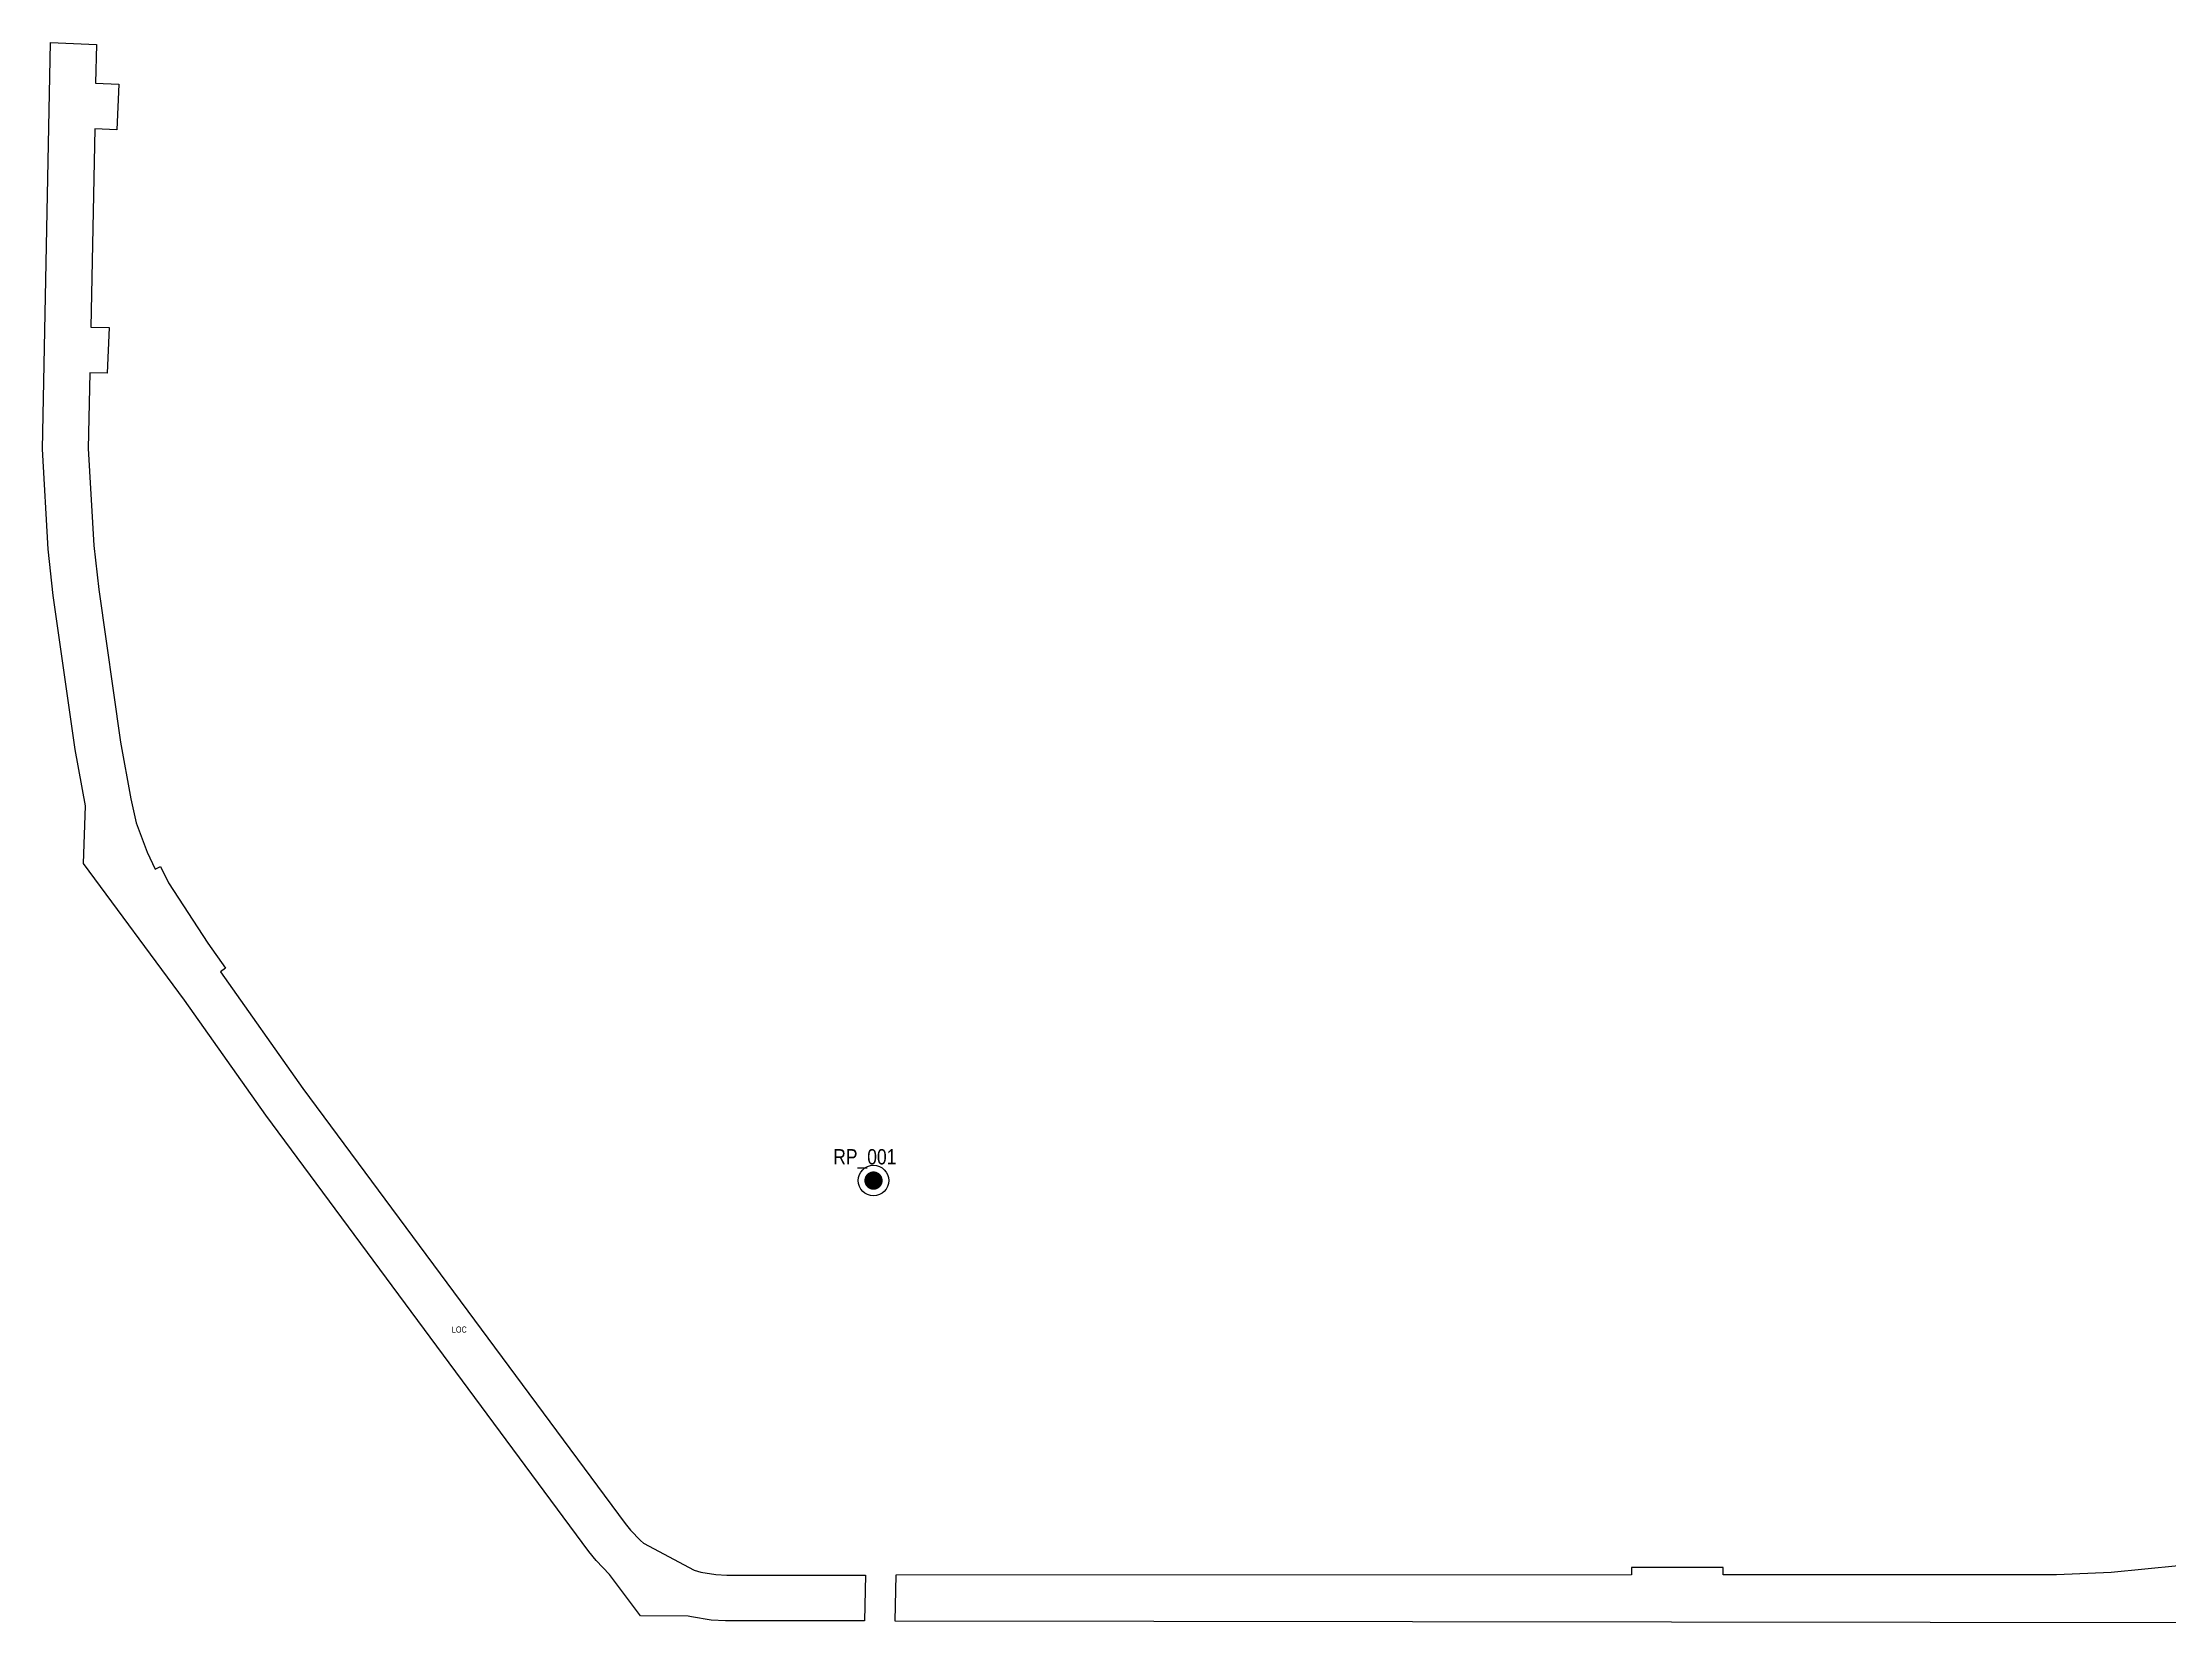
# Model space of a CAD drawing. Extents: x 395829 to 398616, y 6163825 to 6165055.
# Drawn here: x 395829 to 397223, y 6164020 to 6165055 of the extents above; entities that cross this region are included whole.
import ezdxf

# ---------------------------------------------------------------- set-up
doc = ezdxf.new("R2010")
doc.units = 0
doc.header["$LTSCALE"] = 5
for name, color, linetype in [('28', 37, 'Continuous'), ('35', 37, 'Continuous'), ('40', 2, 'Continuous')]:
    doc.layers.add(name, color=color, linetype=linetype)
doc.styles.add('80', font='ARIALN.TTF', dxfattribs={"height": 10})
doc.styles.add('80L', font='ARIALN.TTF', dxfattribs={"height": 10})

# ---------------------------------------------------------------- blocks, each defined once
blk = doc.blocks.new('fdia')
at = {"color": 255, "const_width": 1}
blk.add_lwpolyline([(-0.5, 0, 1), (0.5, 0, 1)], format="xyb", close=True, dxfattribs=at)
blk = doc.blocks.new('Fdiaa')
blk.add_blockref('fdia', (0, 0))
blk = doc.blocks.new('fdib')
at = {"color": 1, "const_width": 1.6}
blk.add_lwpolyline([(-0.4, 0, 1), (0.4, 0, 1)], format="xyb", close=True, dxfattribs=at)
at = {"color": 1}
blk.add_circle((0, 0), 0.8, dxfattribs=at)
blk = doc.blocks.new('Fdibb')
blk.add_blockref('fdib', (0, 0))
blk = doc.blocks.new('fdicc')
for name in ['Fdibb', 'Fdiaa']:
    blk.add_blockref(name, (0, 0))
blk = doc.blocks.new('FDI')
blk.add_blockref('fdicc', (0, 0))

msp = doc.modelspace()

# ---------------------------------------------------------------- linework, layer by layer
at = {"layer": '28', "ltscale": 2, "flags": 128}
msp.add_lwpolyline([(396368.4, 6164050.9), (396367.7, 6164020.9), (396276.8, 6164020.9), (396267.3, 6164021.5), (396254.4, 6164023.5), (396252.2, 6164024.1), (396221.1, 6164024.2), (396200.7, 6164051.4), (396192.1, 6164060.4), (396187.3, 6164066.3), (395975.6, 6164352.3), (395922.5, 6164427.5), (395856.2, 6164517.1), (395857.6, 6164554.9), (395850.9, 6164591.8), (395836.5, 6164692.8), (395833.2, 6164723), (395829.4, 6164788.5), (395834.7, 6165055), (395864.7, 6165053.8), (395864.2, 6165028.4), (395879.4, 6165027.8), (395878.2, 6164997.8), (395863.6, 6164998.4), (395861, 6164868.6), (395873, 6164868.3), (395871.8, 6164838.3), (395860.4, 6164838.6), (395859.4, 6164789), (395863.1, 6164725.5), (395866.2, 6164696.6), (395880.5, 6164596.6), (395887.2, 6164559.6), (395890.8, 6164543.8), (395897.9, 6164524.5), (395903.2, 6164513.5), (395906.8, 6164515.2), (395911.9, 6164504.5), (395937.8, 6164464.9), (395949.3, 6164448.5), (395946.1, 6164446.2), (395999.9, 6164369.8), (396211, 6164084.7), (396214.6, 6164080.3), (396221.1, 6164073.5), (396223.1, 6164071.8), (396256.3, 6164054.1), (396260.7, 6164052.9), (396270.5, 6164051.4), (396277.7, 6164050.9)], close=True, dxfattribs=at)
at = {"layer": '28', "flags": 128}
msp.add_lwpolyline([(397250.4, 6164059.2), (397184.3, 6164052.7), (397148.6, 6164051), (396930.1, 6164051), (396930.1, 6164056), (396870.1, 6164056), (396870.1, 6164051), (396388.4, 6164050.9), (396387.7, 6164020.9), (397235.4, 6164019.9)], dxfattribs=at)
at = {"layer": '35', "color": 3}
msp.add_circle((396373.7, 6164309.4), 10, dxfattribs=at)

# ---------------------------------------------------------------- block references
at = {"layer": '35', "color": 3, "xscale": 4.99808, "yscale": 4.99808, "zscale": 4.99808}
msp.add_blockref('FDI', (396373.7, 6164309.4), dxfattribs=at)

# ---------------------------------------------------------------- texts
at = {"layer": '35', "color": 3, "style": '80'}
msp.add_attdef('RP_001', (396347.3, 6164320), 'RP', height=10, dxfattribs=at)
at = {"layer": '40', "style": '80L'}
msp.add_text('LOC', height=4, dxfattribs=at).set_placement((396097.5, 6164209.8))

doc.saveas('drawing.dxf')
